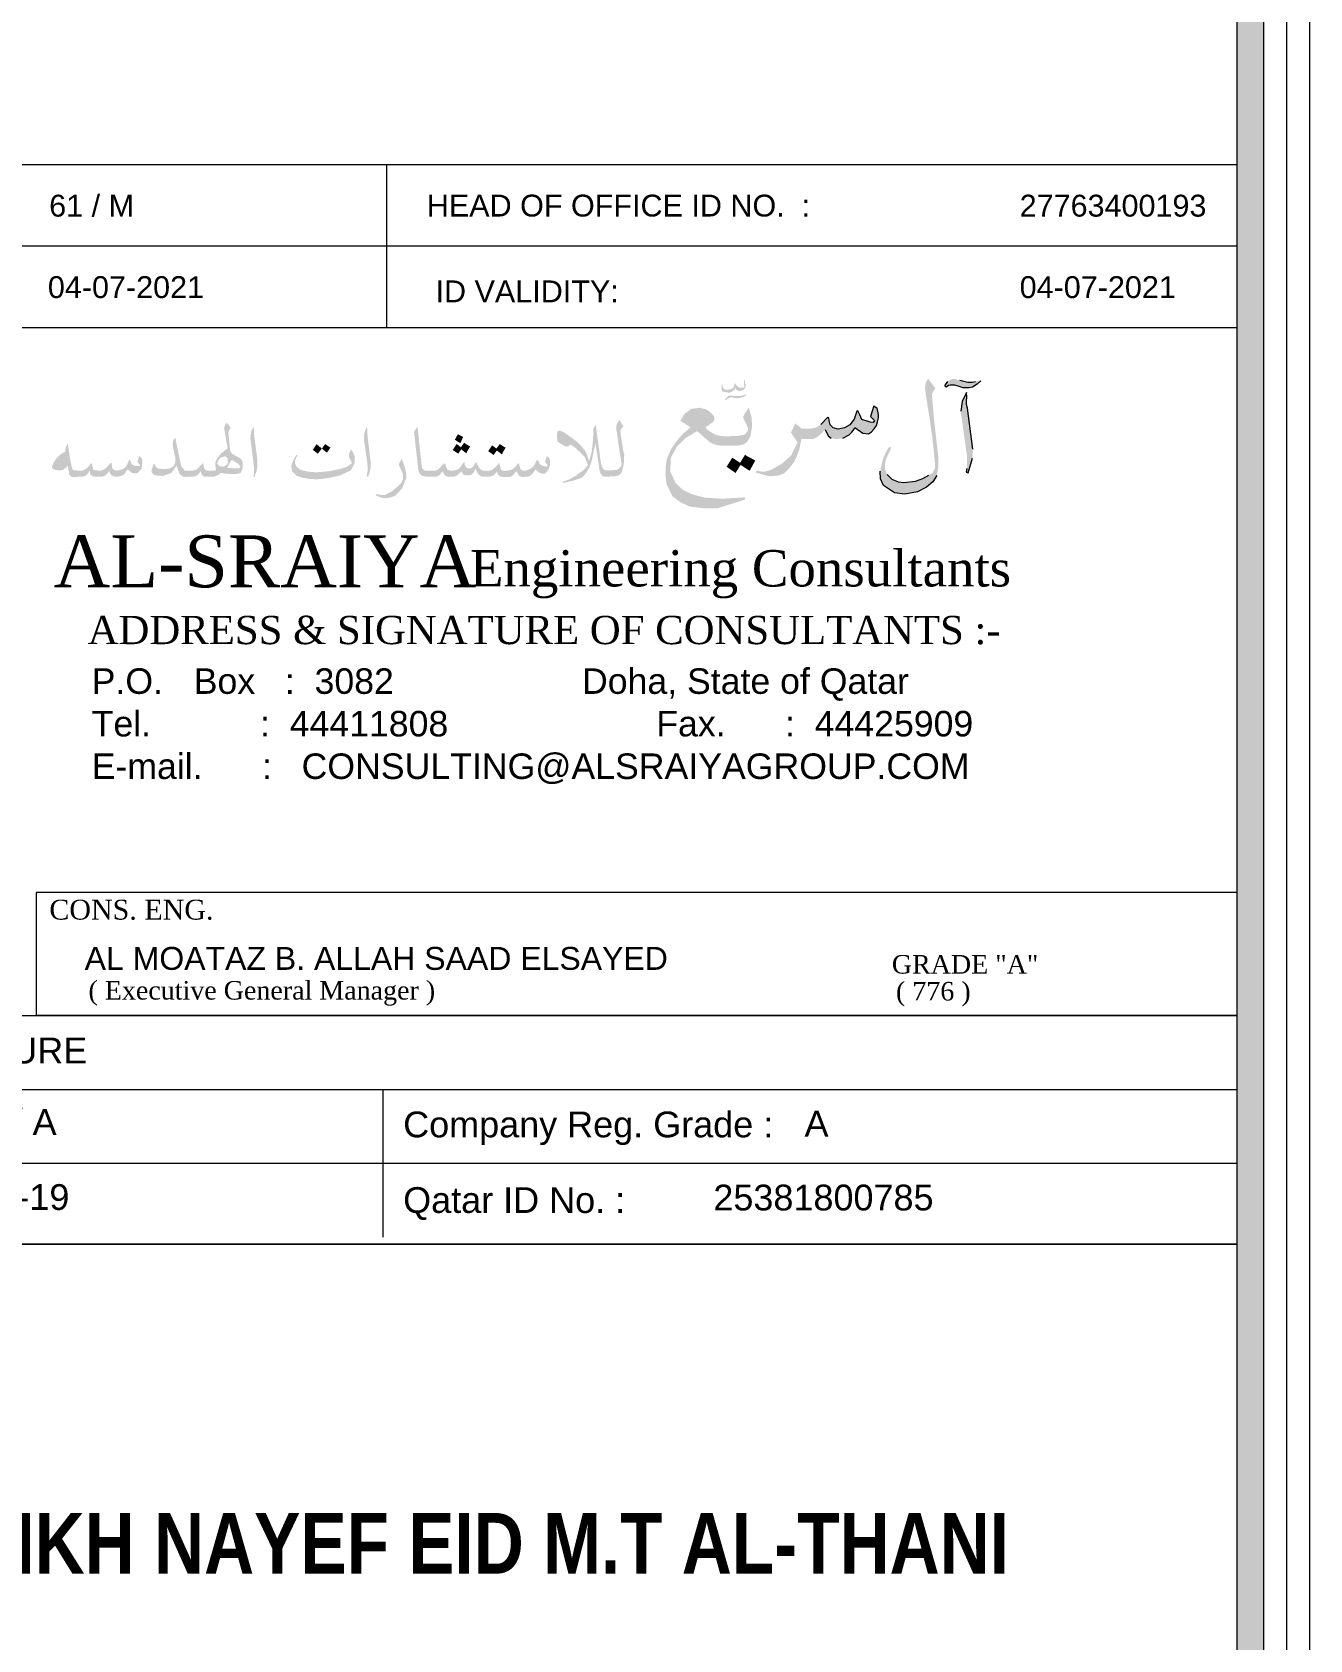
# Model space of a CAD drawing. Header units: inches. Extents: x -68096 to 69834, y -16833 to 17650.
# Drawn here: x 934.5 to 964.39, y -678.22 to -640.64 of the extents above; entities that cross this region are included whole.
import ezdxf
from ezdxf.enums import TextEntityAlignment as Align

# ---------------------------------------------------------------- set-up
doc = ezdxf.new("R2010")
doc.units = ezdxf.units.IN
doc.header["$MEASUREMENT"] = 0
for name, color, linetype in [('DIMENSION', 1, 'Continuous'), ('QCD TITLE A', 7, 'Continuous'), ('QCD TITLE BLOCK', 7, 'Continuous'), ('TEXT', 23, 'Continuous'), ('WIN', 1, 'Continuous')]:
    doc.layers.add(name, color=color, linetype=linetype)
doc.styles.add('ARAIL BOLD', font='ARIALNB.TTF')
doc.styles.add('MAHER_TIMES', font='times.ttf')
doc.styles.add('Title Sheet_A1$0$DCAQ New Title Block for CD-A1_Dar Al Salam$0$ARIAL_2.5', font='arial.ttf', dxfattribs={"height": 2.5})
doc.styles.add('Title Sheet_A1$0$DCAQ New Title Block for CD-A1_Dar Al Salam$0$title', font='arial.ttf')
doc.styles.add('TITLE2', font='arial.ttf')

msp = doc.modelspace()

# ---------------------------------------------------------------- hatches: boundary and pattern name
at = {"layer": 'DIMENSION', "linetype": 'Continuous', "lineweight": 0, "ltscale": 0.5}
for points in [[(955.56601, -651.14869), (955.65747, -651.00353), (955.69514, -650.79923), (955.69514, -650.58418), (955.59829, -649.72399), (955.54987, -649.17561), (955.54987, -649.10034), (955.57139, -649.03583), (955.62519, -648.96594), (955.45841, -648.74014), (955.42613, -648.77777), (955.39923, -648.84228), (955.38308, -648.93368), (955.38308, -648.98207), (955.39923, -649.08959), (955.50145, -649.74549), (955.54987, -650.08419), (955.59291, -650.47128), (955.61443, -650.70784), (955.61443, -650.82611), (955.56601, -650.92826), (955.47455, -650.99278), (955.32928, -651.06804), (955.15712, -651.13256), (954.88811, -651.16481), (954.7536, -651.14869), (954.60834, -651.08417), (954.49535, -650.97665), (954.44693, -650.85299), (954.44693, -650.73472), (954.46845, -650.62182), (954.5922, -650.353), (954.54377, -650.3315), (954.47921, -650.43902), (954.39851, -650.61644), (954.33395, -650.896), (954.34471, -651.07879), (954.41465, -651.23471), (954.66752, -651.40674), (954.90963, -651.439), (955.20554, -651.38524), (955.42075, -651.27234)], [(956.16154, -648.9157), (956.27242, -648.95481), (956.40938, -648.94829), (956.49417, -648.93526), (956.60505, -648.86356), (956.68744, -648.7881), (956.66375, -648.77232), (956.61157, -648.79187), (956.56592, -648.80491), (956.48765, -648.81794), (956.442, -648.81794), (956.3833, -648.81794), (956.19415, -648.77232), (956.09632, -648.74625), (956.02457, -648.74625), (955.96587, -648.7658), (955.91369, -648.80491), (955.84847, -648.90267), (955.87456, -648.93526), (955.93326, -648.89615), (955.97239, -648.88963), (956.07675, -648.88963)], [(956.37405, -649.43033), (956.35253, -649.33893), (956.35253, -649.25291), (956.36329, -649.17227), (956.35253, -649.05937), (956.25569, -649.26904), (956.21803, -649.49484), (956.36329, -650.53783), (956.36867, -650.69912), (956.35791, -650.83352), (956.34715, -650.91954), (956.39558, -650.93567), (956.49242, -650.59697), (956.50318, -650.45719), (956.4978, -650.3873)], [(950.24254, -649.85749), (950.2517, -649.87082), (950.41829, -649.75637), (950.4609, -649.69251), (950.44492, -649.61268), (950.37036, -649.52753), (950.26384, -649.45302), (950.10939, -649.41577), (949.91766, -649.44238), (949.75256, -649.56478), (949.68333, -649.68186), (949.66202, -649.72444), (949.90168, -649.87345), (949.72061, -650.02247), (949.56616, -650.20341), (949.43301, -650.40032), (949.34247, -650.62384), (949.31584, -650.79947), (949.31052, -650.98041), (949.33715, -651.20393), (949.47562, -651.48599), (949.66735, -651.62968), (949.87506, -651.72548), (950.21058, -651.76805), (950.53013, -651.76805), (951.17989, -651.5605), (951.16391, -651.5126), (950.626, -651.54453), (950.22656, -651.51792), (949.94962, -651.44342), (949.72061, -651.33698), (949.55018, -651.17732), (949.42236, -650.91123), (949.43834, -650.58127), (949.58213, -650.32049), (949.78452, -650.12358), (950.05081, -649.96393), (950.36503, -650.23534), (950.50351, -650.28856), (950.626, -650.30453), (951.01479, -650.30453), (951.15326, -650.26728), (951.21717, -650.21938), (951.29705, -650.09165), (951.33966, -649.84152), (951.32368, -649.63929), (951.25977, -649.41577), (951.15858, -649.56478), (951.12663, -649.62865), (951.14261, -649.68186), (951.20652, -649.81491), (951.21608, -649.83813), (951.23847, -649.87345), (951.24137, -649.89948), (951.2438, -649.90539), (951.24257, -649.9103), (951.2438, -649.92135), (951.23314, -649.96925), (951.2181, -649.98313), (951.19054, -650.02247), (951.13728, -650.0544), (951.03533, -650.06713), (951.01479, -650.07569), (950.91892, -650.07569), (950.73784, -650.08633), (950.57274, -650.07036), (950.47155, -650.04375), (950.37568, -649.98521), (950.36503, -649.97833), (950.32775, -649.9586), (950.3173, -649.94746), (950.28515, -649.92667), (950.26098, -649.88744), (950.24786, -649.87345), (950.25103, -649.87128)], [(952.20593, -650.83481), (952.32079, -650.68627), (952.40188, -650.51072), (952.44917, -650.36218), (952.48972, -650.14612), (952.77351, -650.14612), (952.84783, -650.11236), (952.94919, -650.03133), (953.04378, -649.9233), (953.11811, -650.07184), (953.18568, -650.12586), (953.31406, -650.15287), (953.46271, -650.12586), (953.61136, -650.05159), (953.67218, -649.99082), (953.72623, -649.91655), (953.73974, -649.87604), (953.92894, -650.01108), (954.05732, -650.02458), (954.13165, -649.97732), (954.19246, -649.9098), (954.24651, -649.83553), (954.27354, -649.74775), (954.29381, -649.65322), (954.29381, -649.5722), (954.26678, -649.42366), (954.18534, -649.37077), (954.10462, -649.61947), (954.19921, -649.71399), (954.17219, -649.76126), (954.09786, -649.7545), (954.05056, -649.741), (953.90867, -649.69374), (953.86137, -649.58571), (953.81407, -649.49118), (953.78704, -649.49793), (953.72623, -649.68698), (953.62488, -649.81527), (953.50325, -649.88279), (953.3546, -649.91655), (953.23298, -649.88954), (953.16541, -649.81527), (953.13838, -649.71399), (953.13162, -649.65322), (953.10459, -649.64647), (952.94919, -649.80852), (952.8208, -649.88279), (952.71269, -649.90305), (952.50323, -649.9098), (952.34782, -649.78151), (952.24647, -649.99757), (952.40188, -650.22714), (952.25322, -650.53098), (952.05052, -650.71328), (951.787, -650.86857), (951.60456, -650.91584), (951.44915, -650.88883), (951.41537, -650.92934), (951.73294, -651.01711), (951.94241, -651.00361), (952.09106, -650.9496)], [(939.68567, -650.03382), (939.68567, -649.97283), (939.68567, -649.9309), (939.67423, -649.85847), (939.617, -649.98045), (939.60174, -650.12912), (939.68186, -650.77334), (939.68567, -650.83052), (939.68949, -650.89533), (939.68567, -650.94107), (939.67423, -651.03256), (939.69711, -651.044), (939.75815, -650.84577), (939.76197, -650.80003), (939.76197, -650.71998), (939.76197, -650.63611), (939.75815, -650.57512)], [(942.41626, -650.69056), (942.3476, -650.12257), (942.33615, -649.98915), (942.33234, -649.85192), (942.27512, -649.97391), (942.25604, -650.0997), (942.25986, -650.17213), (942.32852, -650.63719), (942.34378, -650.78586), (942.34378, -650.8964), (942.32089, -651.01839), (942.35523, -651.03364), (942.39719, -650.90403), (942.41245, -650.82398), (942.41626, -650.74393)], [(943.68713, -651.02202), (943.74434, -651.02917), (943.823, -651.02917), (943.94457, -651.02917), (944.00178, -651.00773), (944.04111, -650.972), (944.06257, -650.94342), (944.09117, -650.90054), (944.15196, -651.00058), (944.18771, -651.01845), (944.23062, -651.02917), (944.37007, -651.02917), (944.44516, -650.99344), (944.48807, -650.95056), (944.53812, -650.90411), (944.57746, -650.97557), (944.61679, -650.99344), (944.65969, -651.00058), (944.73121, -650.99701), (944.77769, -650.97915), (944.83132, -650.91841), (944.87066, -650.8398), (944.91356, -650.94342), (944.94932, -650.98272), (945.0101, -651.0256), (945.21391, -651.0256), (945.28543, -651.00058), (945.33548, -650.95056), (945.37124, -650.90411), (945.38912, -650.972), (945.42488, -651.00416), (945.4499, -651.02917), (945.47851, -651.03274), (945.66087, -651.03274), (945.70735, -651.01845), (945.7431, -650.99344), (945.78244, -650.95056), (945.82892, -650.90054), (945.87898, -650.99344), (945.90043, -651.01488), (945.95049, -651.03274), (946.00412, -651.03274), (946.08994, -651.02917), (946.15787, -650.99701), (946.20078, -650.96485), (946.22581, -650.92198), (946.25442, -650.88982), (946.27229, -650.85767), (946.35096, -650.92913), (946.39029, -650.94342), (946.4332, -650.95771), (946.49041, -650.95414), (946.53331, -650.91483), (946.5798, -650.85052), (946.6084, -650.7612), (946.6084, -650.65401), (946.59767, -650.59327), (946.53689, -650.54682), (946.49398, -650.68616), (946.54046, -650.73976), (946.55834, -650.77549), (946.52616, -650.79335), (946.45107, -650.77906), (946.38314, -650.7469), (946.31878, -650.63614), (946.3009, -650.63614), (946.25084, -650.75048), (946.20078, -650.81479), (946.10782, -650.86838), (946.01127, -650.88982), (945.94691, -650.8791), (945.91473, -650.8398), (945.88255, -650.71475), (945.86825, -650.71117), (945.81462, -650.78621), (945.72165, -650.86124), (945.62869, -650.88625), (945.52857, -650.8934), (945.47136, -650.87196), (945.44633, -650.8005), (945.42488, -650.71475), (945.407, -650.71475), (945.34621, -650.79335), (945.2604, -650.86481), (945.17816, -650.8934), (945.03156, -650.88625), (944.96362, -650.8398), (944.91356, -650.7469), (944.88496, -650.69331), (944.87066, -650.68974), (944.82417, -650.77549), (944.76339, -650.83265), (944.68472, -650.83265), (944.63824, -650.8005), (944.61679, -650.75048), (944.61321, -650.69331), (944.58818, -650.69688), (944.49879, -650.82194), (944.45231, -650.86124), (944.3808, -650.88268), (944.28068, -650.88625), (944.21274, -650.86838), (944.17699, -650.78978), (944.15911, -650.72189), (944.12335, -650.72547), (943.99463, -650.86124), (943.9553, -650.87553), (943.91239, -650.88982), (943.71931, -650.88982), (943.69071, -650.88982), (943.6478, -650.86481), (943.62992, -650.84695), (943.61562, -650.8005), (943.60847, -650.78263), (943.51193, -649.85723), (943.42969, -649.97872), (943.5298, -650.87196), (943.55126, -650.94342), (943.58344, -650.97915), (943.62634, -651.00773)], [(947.06146, -650.07986), (946.92585, -649.9842), (946.83411, -649.95232), (946.79023, -649.96427), (946.77428, -650.00812), (946.77428, -650.07189), (946.77827, -650.14363), (946.79023, -650.2074), (946.8381, -650.24328), (946.92984, -650.29509), (946.9777, -650.32299), (947.04551, -650.31502), (947.06944, -650.28313), (947.10534, -650.28313), (947.21303, -650.36285), (947.42045, -650.56214), (947.4723, -650.68968), (947.49623, -650.75744), (947.38854, -650.881), (947.30477, -650.94078), (947.19708, -651.01651), (947.07742, -651.08427), (946.90989, -651.14804), (946.90989, -651.17594), (947.14523, -651.12413), (947.35663, -651.05238), (947.44837, -650.95274), (947.52415, -650.82918), (947.576, -650.69765), (947.60393, -650.56612), (947.63583, -650.41865), (947.67173, -650.24726), (947.76746, -650.86107), (947.78342, -650.9368), (947.83128, -651.00854), (947.87915, -651.02847), (948.12246, -651.0205), (948.22217, -650.99658), (948.28599, -650.92883), (948.32189, -650.81324), (948.34183, -650.68968), (948.34582, -650.51829), (948.31391, -650.36285), (948.26206, -650.02804), (948.25807, -649.94833), (948.27801, -649.90449), (948.32588, -649.85267), (948.23414, -649.70121), (948.19824, -649.74904), (948.16633, -649.82477), (948.16234, -649.91644), (948.23813, -650.43459), (948.28599, -650.72157), (948.27403, -650.78135), (948.23414, -650.83317), (948.16633, -650.87302), (947.91903, -650.881), (947.86718, -650.86107), (947.83926, -650.8252), (947.80336, -650.71758), (947.67971, -649.8168), (947.62786, -649.9005), (947.62387, -650.00812), (947.6119, -650.21538), (947.58398, -650.46249), (947.52415, -650.66178), (947.4723, -650.51032), (947.42443, -650.41466), (947.33269, -650.30306), (947.225, -650.19943)], [(935.21138, -650.87075), (935.24453, -650.84499), (935.28874, -650.81554), (935.32558, -650.764), (935.35137, -650.89284), (935.36242, -650.97015), (935.41768, -651.03641), (935.4582, -651.03641), (935.69397, -651.02536), (935.7566, -650.9996), (935.80081, -650.95174), (935.84133, -650.88548), (935.8487, -650.93333), (935.86343, -650.97751), (935.8929, -650.99591), (935.92238, -651.02905), (935.985, -651.02905), (936.12867, -651.02905), (936.18762, -651.00696), (936.23551, -650.97383), (936.27603, -650.92965), (936.29814, -650.89284), (936.32392, -650.96278), (936.34603, -650.98487), (936.36813, -650.9996), (936.3976, -651.018), (936.45286, -651.02905), (936.51549, -651.02905), (936.57075, -651.01064), (936.61864, -650.99223), (936.66284, -650.95542), (936.69968, -650.90388), (936.72915, -650.85603), (936.82494, -650.93702), (936.89862, -650.95174), (936.96124, -650.94438), (937.00913, -650.89284), (937.05334, -650.84499), (937.06071, -650.79713), (937.07176, -650.7051), (937.07544, -650.64252), (937.04966, -650.57994), (937.00177, -650.54313), (936.95756, -650.68669), (937.00545, -650.73455), (937.02019, -650.75664), (937.0165, -650.77504), (936.97229, -650.7824), (936.9023, -650.77872), (936.84336, -650.74927), (936.81389, -650.7235), (936.80283, -650.68301), (936.7881, -650.63147), (936.76599, -650.63147), (936.71442, -650.75295), (936.67758, -650.80817), (936.61127, -650.85235), (936.54864, -650.87075), (936.47865, -650.88548), (936.43444, -650.87812), (936.37918, -650.84867), (936.36445, -650.77504), (936.35339, -650.7051), (936.33129, -650.70878), (936.23551, -650.81554), (936.17657, -650.85971), (936.11026, -650.88548), (936.05131, -650.88548), (935.985, -650.87812), (935.92606, -650.86339), (935.90764, -650.78977), (935.89659, -650.71614), (935.87817, -650.71246), (935.79344, -650.81554), (935.72713, -650.86339), (935.66818, -650.88916), (935.4803, -650.8818), (935.4582, -650.87812), (935.44346, -650.85971), (935.42136, -650.79713), (935.38821, -650.64252), (935.32926, -650.25231), (935.27769, -650.34802), (935.274, -650.3922), (935.274, -650.44005), (935.16717, -650.50263), (935.08244, -650.57994), (935.0235, -650.65724), (934.98666, -650.72719), (934.96087, -650.78609), (934.96087, -650.79713), (934.96087, -650.81185), (934.96087, -650.82658), (934.97929, -650.83762), (935.00508, -650.85235), (935.03455, -650.87075), (935.10454, -650.8818), (935.15243, -650.87812)], [(944.38437, -650.16451), (944.5131, -650.24669), (944.57746, -650.1002), (944.45589, -650.03588)], [(944.65969, -650.46107), (944.74193, -650.32172), (944.61321, -650.24669), (944.53056, -650.36091)], [(941.69832, -650.99933), (941.9501, -650.88116), (942.00351, -650.78586), (942.04166, -650.70199), (942.04547, -650.55714), (941.99969, -650.4504), (941.95773, -650.38941), (941.90814, -650.49615), (941.90432, -650.56095), (941.96917, -650.68675), (941.96917, -650.72105), (941.86999, -650.78967), (941.69451, -650.85066), (941.44273, -650.90022), (941.14137, -650.9269), (940.95063, -650.91165), (940.77896, -650.86972), (940.68741, -650.80492), (940.65689, -650.75155), (940.64544, -650.71343), (940.64544, -650.65244), (940.67215, -650.58763), (940.71029, -650.53045), (940.67215, -650.52283), (940.60729, -650.641), (940.57296, -650.72105), (940.5577, -650.78586), (940.57678, -650.90022), (940.67978, -651.00314), (940.79803, -651.04888), (940.97351, -651.07938), (941.16044, -651.09082), (941.40459, -651.06413)], [(942.9923, -651.47201), (943.06478, -651.39577), (943.15252, -651.30047), (943.20211, -651.16705), (943.24789, -651.07176), (943.24789, -650.9574), (943.225, -650.85066), (943.14489, -650.61051), (943.08385, -650.70962), (943.07622, -650.75536), (943.12582, -650.87353), (943.16015, -650.94596), (943.17541, -650.99933), (943.17541, -651.07938), (943.13726, -651.16705), (943.06096, -651.24711), (942.91219, -651.36909), (942.74815, -651.45677), (942.66804, -651.45677), (942.61463, -651.44533), (942.54215, -651.43771), (942.52689, -651.46439), (942.64897, -651.51394), (942.75578, -651.533), (942.86641, -651.51776)], [(944.33432, -650.4039), (944.44516, -650.47893), (944.53056, -650.36091), (944.42013, -650.27527)], [(945.24967, -650.30386), (945.16386, -650.43248), (945.2747, -650.50751), (945.3601, -650.3895)], [(945.3601, -650.3895), (945.48924, -650.48965), (945.57148, -650.3503), (945.44275, -650.27527)], [(951.06257, -650.72161), (950.86955, -650.59202), (950.74186, -650.79617), (950.93339, -650.93014)], [(951.27815, -650.86634), (951.39945, -650.64305), (951.18238, -650.52822), (951.06257, -650.72161)]]:
    msp.add_hatch(color=7, dxfattribs=at).paths.add_polyline_path(points)
h = msp.add_hatch(color=7, dxfattribs=at)
h.paths.add_polyline_path([(950.82077, -648.9889), (950.73507, -648.9978), (950.68673, -648.98652), (950.66422, -648.95511), (950.63763, -648.86768), (950.62695, -648.86427), (950.62509, -648.99505), (950.6397, -649.03222), (950.65364, -649.03985), (950.69892, -649.0487), (950.71474, -649.04972), (950.79081, -649.06342), (950.84717, -649.05214), (950.87149, -649.03303), (950.89951, -649.01368), (950.91965, -649.00968), (950.94986, -648.94301), (950.96907, -648.99671), (950.99823, -649.00948), (951.03011, -649.02242), (951.07371, -649.02251), (951.13286, -649.0002), (951.16468, -648.96667), (951.19082, -648.92908), (951.1918, -648.88394), (951.17656, -648.84434), (951.16059, -648.76174), (951.15084, -648.76309), (951.15168, -648.86937), (951.1537, -648.91035), (951.15595, -648.93773), (951.13065, -648.94972), (951.03889, -648.94829), (950.99846, -648.92118), (950.93525, -648.84228), (950.92371, -648.83962), (950.92374, -648.90372), (950.89576, -648.95479)])
h.paths.add_polyline_path([(950.97219, -649.19345), (951.05684, -649.18734), (951.09473, -649.17057), (951.15457, -649.15819), (951.20135, -649.10717), (951.18588, -649.09871), (951.15473, -649.11359), (951.12725, -649.1241), (951.07965, -649.13637), (951.06522, -649.14298), (951.02899, -649.14615), (950.90563, -649.14193), (950.84384, -649.13112), (950.79956, -649.13499), (950.77986, -649.14353), (950.74976, -649.17048), (950.70346, -649.22731), (950.72132, -649.24601), (950.76468, -649.20186), (950.78848, -649.19572), (950.84837, -649.16909), (950.90211, -649.18061)])
h = msp.add_hatch(color=7, dxfattribs=at)
h.paths.add_polyline_path([(937.747, -650.94488), (937.8004, -650.87627), (937.87289, -650.76572), (937.8767, -650.78478), (937.94155, -650.95632), (938.01022, -651.02112), (938.06744, -651.03256), (938.27344, -651.02875), (938.33448, -651.0135), (938.38788, -650.97157), (938.43747, -650.89914), (938.46418, -650.983), (938.4947, -651.0135), (938.5214, -651.02494), (938.72053, -651.03256), (938.77775, -651.01731), (938.85786, -650.983), (938.90364, -650.93726), (939.00664, -650.95632), (939.12108, -650.96394), (939.23171, -650.96776), (939.33089, -650.95632), (939.37286, -650.93726), (939.39575, -650.89533), (939.41863, -650.8229), (939.42245, -650.68567), (939.39193, -650.62468), (939.35378, -650.59418), (939.17067, -650.49126), (939.12871, -650.41883), (939.08675, -650.01095), (939.09056, -649.97283), (939.10964, -649.92709), (939.14397, -649.89278), (939.10615, -649.83766), (939.04403, -649.76317), (938.99062, -649.86991), (938.98681, -649.91184), (938.99825, -649.95758), (939.06692, -650.36546), (938.91051, -650.49126), (938.82277, -650.60181), (938.78081, -650.68948), (938.78462, -650.7924), (938.79988, -650.87627), (938.73121, -650.8877), (938.57862, -650.8877), (938.5481, -650.86864), (938.52903, -650.8534), (938.51377, -650.80003), (938.49851, -650.71998), (938.48325, -650.71998), (938.44129, -650.76572), (938.3917, -650.81528), (938.34973, -650.85721), (938.26581, -650.88389), (938.06363, -650.88389), (938.01022, -650.81528), (937.9797, -650.77334), (937.84237, -650.10625), (937.79278, -650.19774), (937.78515, -650.25873), (937.78515, -650.30447), (937.84618, -650.59037), (937.84618, -650.65136), (937.83855, -650.71617), (937.80803, -650.78097), (937.69741, -650.84196), (937.55626, -650.84958), (937.438, -650.83815), (937.38459, -650.7924), (937.36552, -650.73523), (937.33882, -650.73141), (937.31974, -650.78859), (937.29304, -650.86483), (937.29304, -650.93345), (937.35026, -650.99063), (937.4647, -651.00588), (937.55626, -651.00969)])
h.paths.add_polyline_path([(938.82277, -650.7276), (938.84566, -650.65899), (938.89525, -650.59037), (938.94103, -650.57131), (939.00969, -650.55225), (939.05166, -650.57893), (939.07073, -650.61705), (939.07073, -650.66661), (939.07836, -650.69711), (939.05929, -650.73904), (939.02877, -650.76191), (938.98681, -650.78859), (938.95629, -650.7924), (938.87236, -650.78097), (938.84184, -650.74285)], flags=16)
h.paths.add_polyline_path([(939.05547, -650.81909), (939.16526, -650.63494), (939.33014, -650.73523), (939.35303, -650.77716), (939.36828, -650.80765), (939.35684, -650.8229), (939.33395, -650.83052), (939.26147, -650.83434), (939.17754, -650.83052)], flags=16)
h = msp.add_hatch(color=7, dxfattribs=at)
h.paths.add_polyline_path([(941.17951, -650.49233), (941.27291, -650.36997), (941.14899, -650.26743), (941.06125, -650.40085)])
h.paths.add_polyline_path([(941.35118, -650.26743), (941.27291, -650.36997), (941.39314, -650.46946), (941.47325, -650.34748)])
at = {"layer": 'WIN', "linetype": 'Continuous', "lineweight": 0}
h = msp.add_hatch(color=86, dxfattribs=at)
h.paths.add_polyline_path([(753.52048, -566.53675), (753.52048, -714.73416), (963.30992, -714.73416), (963.30992, -566.53675)])
h.paths.add_polyline_path([(922.89008, -567.16223), (922.89008, -714.07909), (962.68444, -714.07909), (962.68444, -567.16223)], flags=16)
h.paths.add_polyline_path([(922.26459, -714.07909), (754.14633, -714.07909), (754.14633, -567.16223), (922.26459, -567.16223)], flags=16)
h = msp.add_hatch(color=7, dxfattribs=at)
h.paths.add_polyline_path([(753.52048, -566.53675), (753.52048, -714.73416), (963.30992, -714.73416), (963.30992, -566.53675)])
h.paths.add_polyline_path([(922.89008, -567.16223), (922.89008, -714.07909), (962.68444, -714.07909), (962.68444, -567.16223)], flags=16)
h.paths.add_polyline_path([(922.26459, -714.07909), (754.14633, -714.07909), (754.14633, -567.16223), (922.26459, -567.16223)], flags=16)

# ---------------------------------------------------------------- linework, layer by layer
at = {"layer": 'DIMENSION', "color": 7, "linetype": 'Continuous', "lineweight": 0, "ltscale": 0.5}
for p, q in [((955.84847, -648.90267), (955.91369, -648.80491)), ((955.87456, -648.93526), (955.84847, -648.90267)), ((955.93326, -648.89615), (955.87456, -648.93526)), ((955.97239, -648.88963), (955.93326, -648.89615)), ((956.07675, -648.88963), (955.97239, -648.88963)), ((956.16154, -648.9157), (956.07675, -648.88963)), ((956.27242, -648.95481), (956.16154, -648.9157)), ((956.19415, -648.77232), (956.3833, -648.81794)), ((956.35253, -649.05937), (956.25569, -649.26904)), ((956.40938, -648.94829), (956.27242, -648.95481)), ((956.36329, -649.17227), (956.35253, -649.05937)), ((956.3833, -648.81794), (956.442, -648.81794)), ((956.49417, -648.93526), (956.40938, -648.94829)), ((956.442, -648.81794), (956.48765, -648.81794)), ((956.48765, -648.81794), (956.56592, -648.80491)), ((956.60505, -648.86356), (956.49417, -648.93526)), ((956.68744, -648.7881), (956.60505, -648.86356)), ((953.78704, -649.49793), (953.72623, -649.68698)), ((953.81407, -649.49118), (953.78704, -649.49793)), ((953.86137, -649.58571), (953.81407, -649.49118)), ((954.18534, -649.37077), (954.10462, -649.61947)), ((954.18534, -649.37077), (954.26678, -649.42366)), ((954.29381, -649.5722), (954.26678, -649.42366)), ((956.25569, -649.26904), (956.21803, -649.49484)), ((956.35253, -649.25291), (956.36329, -649.17227)), ((956.35253, -649.33893), (956.35253, -649.25291)), ((956.37405, -649.43033), (956.35253, -649.33893)), ((956.4978, -650.3873), (956.37405, -649.43033)), ((953.10459, -649.64647), (952.94919, -649.80852)), ((953.13162, -649.65322), (953.10459, -649.64647)), ((953.13838, -649.71399), (953.13162, -649.65322)), ((953.16541, -649.81527), (953.13838, -649.71399)), ((953.23298, -649.88954), (953.16541, -649.81527)), ((953.50325, -649.88279), (953.3546, -649.91655)), ((953.62488, -649.81527), (953.50325, -649.88279)), ((953.72623, -649.68698), (953.62488, -649.81527)), ((953.72623, -649.91655), (953.73974, -649.87604)), ((953.73974, -649.87604), (953.92894, -650.01108)), ((953.90867, -649.69374), (953.86137, -649.58571)), ((954.05056, -649.741), (953.90867, -649.69374)), ((954.09786, -649.7545), (954.05056, -649.741)), ((954.17219, -649.76126), (954.09786, -649.7545)), ((954.10462, -649.61947), (954.19921, -649.71399)), ((954.19921, -649.71399), (954.17219, -649.76126)), ((954.19246, -649.9098), (954.24651, -649.83553)), ((954.24651, -649.83553), (954.27354, -649.74775)), ((954.27354, -649.74775), (954.29381, -649.65322)), ((954.29381, -649.65322), (954.29381, -649.5722)), ((944.61321, -650.24669), (944.44516, -650.47893)), ((953.04378, -649.9233), (953.11811, -650.07184)), ((953.11811, -650.07184), (953.18568, -650.12586)), ((953.3546, -649.91655), (953.23298, -649.88954)), ((953.46271, -650.12586), (953.61136, -650.05159)), ((953.61136, -650.05159), (953.67218, -649.99082)), ((953.67218, -649.99082), (953.72623, -649.91655)), ((953.92894, -650.01108), (954.05732, -650.02458)), ((954.05732, -650.02458), (954.13165, -649.97732)), ((954.13165, -649.97732), (954.19246, -649.9098)), ((944.42013, -650.27527), (944.65969, -650.46107)), ((945.24967, -650.30386), (945.48924, -650.48965)), ((945.44275, -650.27527), (945.2747, -650.50751)), ((950.86955, -650.59202), (951.27815, -650.86634)), ((951.18238, -650.52822), (950.93339, -650.93014)), ((956.39558, -650.93567), (956.49242, -650.59697)), ((951.27815, -650.86634), (951.39945, -650.64305)), ((954.34471, -651.07879), (954.33395, -650.896)), ((954.49535, -650.97665), (954.60834, -651.08417)), ((955.32928, -651.06804), (955.47455, -650.99278)), ((955.65747, -651.00353), (955.56601, -651.14869)), ((956.35791, -650.83352), (956.34715, -650.91954)), ((956.34715, -650.91954), (956.39558, -650.93567)), ((954.41465, -651.23471), (954.34471, -651.07879)), ((954.66752, -651.40674), (954.41465, -651.23471)), ((954.60834, -651.08417), (954.7536, -651.14869)), ((954.7536, -651.14869), (954.88811, -651.16481)), ((954.88811, -651.16481), (955.15712, -651.13256)), ((955.20554, -651.38524), (954.90963, -651.439)), ((955.15712, -651.13256), (955.32928, -651.06804)), ((955.42075, -651.27234), (955.20554, -651.38524)), ((955.56601, -651.14869), (955.42075, -651.27234)), ((954.90963, -651.439), (954.66752, -651.40674)), ((962.68444, -660.75046), (934.58852, -660.75046)), ((934.58852, -660.75046), (934.58852, -663.62597)), ((962.68444, -663.62597), (934.58852, -663.62597))]:
    msp.add_line(p, q, dxfattribs=at)
at = {"layer": 'QCD TITLE BLOCK', "lineweight": 0}
for p, q in [((922.70496, -663.62597), (962.68444, -663.62597)), ((922.70496, -665.35397), (962.68444, -665.35397)), ((942.70302, -665.35397), (942.70302, -668.80996)), ((922.70496, -667.08196), (962.68444, -667.08196))]:
    msp.add_line(p, q, dxfattribs=at)
at = {"layer": 'WIN', "color": 7, "linetype": 'Continuous', "lineweight": 0}
for p, q in [((922.89008, -643.72872), (962.68444, -643.72872)), ((942.78726, -643.72872), (942.78726, -647.53773)), ((922.89008, -645.63323), (962.68444, -645.63323)), ((922.89008, -647.53773), (962.68444, -647.53773)), ((922.89008, -668.97295), (962.68444, -668.97295)), ((922.89008, -668.97295), (962.68444, -668.97295))]:
    msp.add_line(p, q, dxfattribs=at)
for points in [[(752.44464, -715.81), (964.38576, -715.81), (964.38576, -565.46091), (752.44464, -565.46091)], [(752.44464, -715.81), (964.38576, -715.81), (964.38576, -565.46091), (752.44464, -565.46091)], [(752.98256, -715.27208), (963.84784, -715.27208), (963.84784, -565.99883), (752.98256, -565.99883)], [(752.98256, -715.27208), (963.84784, -715.27208), (963.84784, -565.99883), (752.98256, -565.99883)], [(753.52048, -714.73416), (963.30992, -714.73416), (963.30992, -566.53675), (753.52048, -566.53675)], [(753.52048, -714.73416), (963.30992, -714.73416), (963.30992, -566.53675), (753.52048, -566.53675)], [(962.68444, -567.16223), (922.89008, -567.16223), (922.89008, -714.07909), (962.68444, -714.07909)], [(962.68444, -567.16223), (922.89008, -567.16223), (922.89008, -714.07909), (962.68444, -714.07909)]]:
    msp.add_lwpolyline(points, close=True, dxfattribs=at)
for points in [[(922.89008, -647.53773), (962.68444, -647.53773)], [(962.68444, -668.97295), (922.89008, -668.97295)]]:
    msp.add_lwpolyline(points, dxfattribs=at)

# ---------------------------------------------------------------- texts
at = {"layer": 'DIMENSION', "color": 7, "linetype": 'Continuous', "lineweight": 0, "ltscale": 0.5}
for s, height, style, p in [('AL-SRAIYA', 1.214271, 'MAHER_TIMES', (935.00076, -653.61424)), ('Engineering Consultants', 0.8499895, 'MAHER_TIMES', (944.73749, -653.59473)), ('ADDRESS & SIGNATURE OF CONSULTANTS :-', 0.6618616, 'MAHER_TIMES', (935.79527, -654.94363)), ('CONS. ENG.', 0.464672, 'MAHER_TIMES', (934.89783, -661.38389)), ('AL MOATAZ B. ALLAH SAAD ELSAYED', 0.5358304, 'TITLE2', (935.72432, -662.5586)), ('GRADE "A"', 0.433634, 'MAHER_TIMES', (954.60648, -662.64584)), ('( Executive General Manager )', 0.4336344, 'MAHER_TIMES', (935.81374, -663.25364)), ('( 776 )', 0.433634, 'MAHER_TIMES', (954.70416, -663.27488))]:
    msp.add_text(s, height=height, dxfattribs=dict(at, style=style)).set_placement(p)
at = {"layer": 'QCD TITLE A', "lineweight": 0, "style": 'Title Sheet_A1$0$DCAQ New Title Block for CD-A1_Dar Al Salam$0$ARIAL_2.5'}
for s, height, p in [('15 / A', 0.602714, (932.86899, -665.81441)), ('A', 0.60271, (952.5645, -665.85269)), ('16-05-19', 0.602714, (931.99763, -667.56909)), ('25381800785', 0.6027145, (950.4319, -667.58069))]:
    msp.add_text(s, height=height, dxfattribs=at).set_placement(p, align=Align.TOP_LEFT)
at = {"layer": 'QCD TITLE A', "color": 7, "lineweight": 0, "insert": (935.88854, -655.50911), "char_height": 0.59690039, "width": 32.1899006, "attachment_point": 1, "style": 'Title Sheet_A1$0$DCAQ New Title Block for CD-A1_Dar Al Salam$0$title'}
msp.add_mtext('P.O.^IBox   :  3082                   Doha, State of Qatar{\\C3; }\\PTel.           :  {\\C3;44411808                     }Fax.      : {\\C3; 44425909\\H1.8529x; \\H0.53968x;\\P}E-mail.      :   {\\C3;CONSULTING@ALSRAIYAGROUP.COM\\H1.571x; }', dxfattribs=at)
at = {"layer": 'QCD TITLE A', "color": 0, "lineweight": 0, "ltscale": 0.02, "char_height": 0.6027145, "attachment_point": 1, "style": 'Title Sheet_A1$0$DCAQ New Title Block for CD-A1_Dar Al Salam$0$ARIAL_2.5'}
for s, insert, width in [('{\\C256;HEAD OF OFFICE SIGNATURE}', (923.57679, -664.1433), 15.0632651), ('{\\C256;Company Reg. Grade :}', (943.1754, -665.8713), 16.2366366), ('{\\C256;Qatar ID No. :}', (943.1754, -667.6393), 16.2366366)]:
    msp.add_mtext(s, dxfattribs=dict(at, insert=insert, width=width))
at = {"layer": 'TEXT', "color": 0, "lineweight": 0, "style": 'ARAIL BOLD'}
msp.add_text('SHAIKH NAYEF EID M.T AL-THANI', height=1.415997, rotation=0.000267, dxfattribs=at).set_placement((944.0148, -675.96531), align=Align.MIDDLE)
at = {"layer": 'WIN', "color": 7, "linetype": 'Continuous', "lineweight": 0, "style": 'TITLE2'}
for s, height, p in [('61 / M', 0.511284, (934.89474, -644.94784)), ('HEAD OF OFFICE ID NO.  :', 0.5112836, (943.7284, -644.94601)), ('27763400193', 0.5112836, (957.59697, -644.94784)), ('04-07-2021', 0.511284, (934.86406, -646.85234)), ('ID VALIDITY:', 0.5112836, (943.93331, -646.95095)), ('04-07-2021', 0.511284, (957.59697, -646.85234))]:
    msp.add_text(s, height=height, dxfattribs=at).set_placement(p)

doc.saveas('drawing.dxf')
